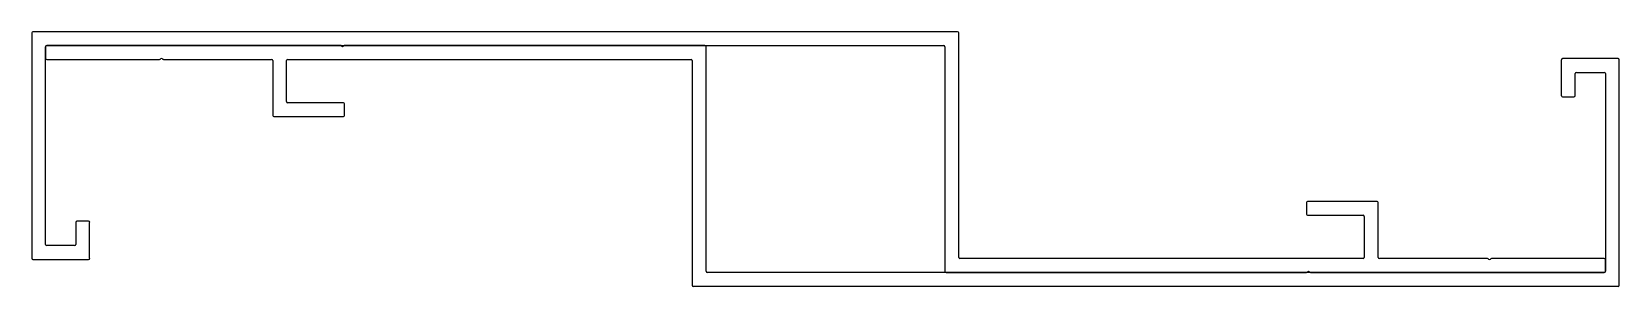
# Model space of a CAD drawing. Header units: inches. Extents: x -68 to 106, y 2 to 30.
import ezdxf

# ---------------------------------------------------------------- set-up
doc = ezdxf.new("R2010")
doc.units = ezdxf.units.IN
doc.header["$MEASUREMENT"] = 0

msp = doc.modelspace()

# ---------------------------------------------------------------- linework, layer by layer
at = {"color": 7}
for p, q in [((-68.2, 29.65), (-68.2, 4.9)), ((33.28, 29.78), (-68.07, 29.78)), ((33.4, 5), (33.4, 29.65)), ((-66.68, 6.43), (-66.68, 28.13)), ((-66.68, 28.13), (-66.68, 26.87)), ((-66.55, 28.26), (31.75, 28.26)), ((-34.36, 28.26), (-66.55, 28.26)), ((5.58, 28.26), (-33.91, 28.26)), ((5.71, 3.48), (5.71, 28.13)), ((31.88, 28.13), (31.88, 3.48)), ((-66.55, 26.74), (-54.2, 26.74)), ((-53.75, 26.74), (-41.91, 26.74)), ((-41.78, 26.61), (-41.78, 20.59)), ((-40.26, 22.11), (-40.26, 26.61)), ((-40.13, 26.74), (4.06, 26.74)), ((4.19, 26.61), (4.19, 1.95)), ((99.44, 26.7), (99.44, 22.75)), ((105.66, 26.83), (99.57, 26.83)), ((105.79, 1.95), (105.79, 26.7)), ((100.96, 22.76), (100.96, 25.18)), ((101.09, 25.31), (104.14, 25.31)), ((104.27, 25.18), (104.27, 3.48)), ((99.57, 22.63), (100.83, 22.63)), ((-34.04, 21.98), (-40.13, 21.98)), ((-33.91, 20.59), (-33.91, 21.85)), ((-41.65, 20.46), (-34.04, 20.46)), ((71.5, 11.02), (71.5, 9.75)), ((79.24, 11.15), (71.63, 11.15)), ((79.37, 5), (79.37, 11.02)), ((-63.37, 8.85), (-63.37, 6.43)), ((-61.97, 8.98), (-63.24, 8.98)), ((-61.85, 4.9), (-61.85, 8.85)), ((71.63, 9.63), (77.72, 9.63)), ((77.85, 9.5), (77.85, 5)), ((-63.5, 6.3), (-66.55, 6.3)), ((-68.07, 4.78), (-61.97, 4.78)), ((77.72, 4.87), (33.53, 4.87)), ((91.35, 4.87), (79.5, 4.87)), ((104.14, 4.87), (91.79, 4.87)), ((104.27, 3.47), (104.27, 4.74)), ((4.32, 1.83), (105.66, 1.83)), ((104.14, 3.35), (5.84, 3.35)), ((32.01, 3.35), (71.5, 3.35)), ((71.95, 3.35), (104.14, 3.35))]:
    msp.add_line(p, q, dxfattribs=at)
for centre, radius, start, end in [((-68.07, 29.65), 0.126, 90, 180), ((33.28, 29.65), 0.126, 0, 90), ((-66.55, 28.13), 0.13, 90, 180), ((-66.55, 28.13), 0.126, 90, 180), ((-34.36, 28.1), 0.158, 45, 90), ((-34.13, 28.32), 0.158, 225, 315), ((-33.91, 28.1), 0.158, 90, 135), ((5.58, 28.13), 0.13, 0, 90), ((31.75, 28.13), 0.13, 360, 90), ((-66.55, 26.87), 0.13, 180, 270), ((-54.2, 26.89), 0.158, 270, 315), ((-53.98, 26.67), 0.158, 45, 135), ((-53.75, 26.89), 0.158, 225, 270), ((-41.91, 26.61), 0.13, 0, 90), ((-40.13, 26.61), 0.13, 90, 180), ((4.06, 26.61), 0.13, 0, 90), ((99.57, 26.7), 0.126, 90, 180), ((105.66, 26.7), 0.126, 0, 90), ((101.09, 25.18), 0.13, 90, 180), ((104.14, 25.18), 0.13, 0, 90), ((99.57, 22.75), 0.126, 180, 270), ((100.83, 22.76), 0.13, 270, 360), ((-40.13, 22.11), 0.13, 180, 270), ((-34.04, 21.85), 0.126, 0, 90), ((-41.65, 20.59), 0.13, 180, 270), ((-34.04, 20.59), 0.13, 270, 360), ((71.63, 11.02), 0.13, 90, 180), ((79.24, 11.02), 0.13, 0, 90), ((-63.24, 8.85), 0.13, 90, 180), ((-61.97, 8.85), 0.126, 0, 90), ((71.63, 9.75), 0.126, 180, 270), ((77.72, 9.5), 0.13, 0, 90), ((-66.55, 6.43), 0.13, 180, 270), ((-63.5, 6.43), 0.13, 270, 360), ((-68.07, 4.9), 0.126, 180, 270), ((-61.97, 4.9), 0.126, 270, 0), ((33.53, 5), 0.13, 180, 270), ((77.72, 5), 0.13, 270, 0), ((79.5, 5), 0.13, 180, 270), ((91.35, 4.71), 0.158, 45, 90), ((91.57, 4.93), 0.158, 225, 315), ((91.79, 4.71), 0.158, 90, 135), ((104.14, 4.74), 0.13, 360, 90), ((4.32, 1.95), 0.126, 180, 270), ((5.84, 3.48), 0.13, 180, 270), ((32.01, 3.48), 0.13, 180, 270), ((71.5, 3.51), 0.158, 270, 315), ((71.73, 3.28), 0.158, 45, 135), ((71.95, 3.51), 0.158, 225, 270), ((104.14, 3.48), 0.13, 270, 360), ((104.14, 3.47), 0.126, 270, 0), ((105.66, 1.95), 0.126, 270, 360)]:
    msp.add_arc(centre, radius, start, end, dxfattribs=at)

doc.saveas('drawing.dxf')
